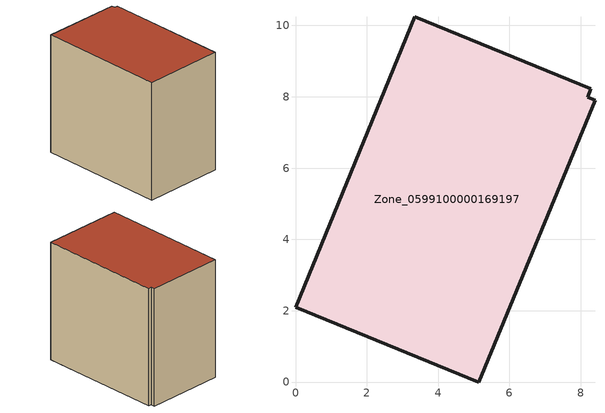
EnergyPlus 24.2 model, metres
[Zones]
Zone_0599100000169197
 floor ground (C_G): 0,2.1 3.34,10.24 8.27,8.22 8.2,7.99 8.4,7.91 5.14,0 z0
 wall outside (C_F): 0,2.1 5.14,0 8.4,7.91 8.2,7.99 8.27,8.22 3.34,10.24 0,2.1 z0:8.22
 roof outside (C_R): 3.34,10.24 0,2.1 5.14,0 8.4,7.91 8.2,7.99 8.27,8.22 z8.22
[BUILDING]
Pand.0599100000169197: North Axis=0; Terrain=City; Loads Convergence Tolerance Value=0.04; Temperature Convergence Tolerance Value=0.4; Solar Distribution=FullExterior; Maximum Number of Warmup Days=25; Minimum Number of Warmup Days=1
[Site:Location]
Rotterdam.The.Hague.AP_ZH_NLD Design_Conditions: Latitude=51.96; Longitude=4.45; Time Zone=1; Elevation=-4.5
[SITE:GROUNDTEMPERATURE:BUILDINGSURFACE]
18, 18, 18, 18, 18, 18, 18, 18, 18, 18, 18, 18
[MATERIAL] Thermal Absorptance=0.9; Solar Absorptance=0.7; Visible Absorptance=0.7
Name | Roughness | Thickness | Conductivity | Density | Specific Heat
G.TC.1975-1991 | MediumSmooth | 0.15 | 0.288461 | 540 | 1210
F.TC.1975-1991 | Rough | 0.3 | 0.230769 | 1920 | 840
R.TC.1975-1991 | MediumRough | 0.2 | 0.153846 | 1500 | 1000
[CONSTRUCTION]
C_G: G.TC.1975-1991
C_F: F.TC.1975-1991
C_R: R.TC.1975-1991
[ZONE]
Zone_0599100000169197: Type=1; Multiplier=1; Ceiling Height=Autocalculate; Volume=Autocalculate; Floor Area=autocalculate; Part of Total Floor Area=Yes
[ZONEINFILTRATION:DESIGNFLOWRATE]
Infil_Zone_0599100000169197: Zone or ZoneList or Space or SpaceList=Zone_0599100000169197; Schedule=AlwaysOn; Design Flow Rate Calculation Method=Flow/Area; Flow Rate per Floor Area=0.003; Constant Term Coefficient=1; Temperature Term Coefficient=0; Velocity Term Coefficient=0; Velocity Squared Term Coefficient=0
[HVACTEMPLATE:ZONE:IDEALLOADSAIRSYSTEM]
Zone_0599100000169197: Maximum Heating Supply Air Temperature=50; Minimum Cooling Supply Air Temperature=13; Maximum Heating Supply Air Humidity Ratio=0.0156; Minimum Cooling Supply Air Humidity Ratio=0.0077; Heating Limit=NoLimit; Cooling Limit=NoLimit; Dehumidification Control Type=ConstantSensibleHeatRatio; Cooling Sensible Heat Ratio=0.7; Dehumidification Setpoint=60; Humidification Control Type=None; Humidification Setpoint=30; Outdoor Air Method=None; Outdoor Air Flow Rate per Person=0.00944; Outdoor Air Flow Rate per Zone Floor Area=0; Outdoor Air Flow Rate per Zone=0; Demand Controlled Ventilation Type=None; Outdoor Air Economizer Type=NoEconomizer; Heat Recovery Type=None; Sensible Heat Recovery Effectiveness=0.7; Latent Heat Recovery Effectiveness=0.65
[ZONECONTROL:THERMOSTAT]
ThermostatControl_Zone_0599100000169197: Zone or ZoneList=Zone_0599100000169197; Control Type Schedule=DualSetpointControlType; Control 1=Thermostat_Zone_0599100000169197; Temperature Difference Between Cutout And Setpoint=0
[THERMOSTATSETPOINT:DUALSETPOINT]
Thermostat_Zone_0599100000169197: Heating Setpoint Temperature Schedule=HeatingSetpoint_Zone_0599100000169197; Cooling Setpoint Temperature Schedule=CoolingSetpoint_Zone_0599100000169197
[SCHEDULE:COMPACT]
HeatingSetpoint_Zone_0599100000169197: Through: 12/31, For: AllDays, Until: 24:00, 21
CoolingSetpoint_Zone_0599100000169197: Through: 12/31, For: AllDays, Until: 24:00, 24
DualSetpointControlType: Through: 12/31, For: AllDays, Until: 24:00, 4
AlwaysOn: Through: 12/31, For: AllDays, Until: 24:00, 1
